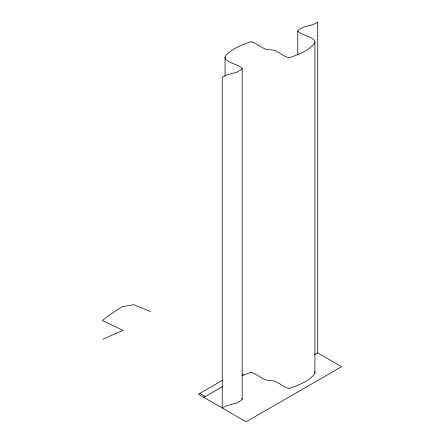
<?xml version="1.0" encoding="UTF-8"?>
<svg xmlns="http://www.w3.org/2000/svg" width="444" height="444" viewBox="0 0 444 444"><rect width="100%" height="100%" fill="white"/><g stroke="black" fill="none" stroke-linecap="round" stroke-linejoin="round"><path stroke-width="0.67" d="M242.18 68.354L241.142 69.686L237.496 71.895A13.242 7.642 0 0 1 236.075 72.477L226.262 75.114L222.25 77.317L222.25 408.019L226.262 405.816L236.075 403.18A13.242 7.642 0 0 0 237.496 402.603L241.142 400.394L242.18 399.062L242.18 68.354C238.051 64.147 230.719 64.025 226.257 59.862A8.83 5.095 0 0 1 225.502 58.863L225.258 58.319A9.713 5.606 0 0 1 225.091 56.616C230.702 48.995 241.059 45.321 249.722 42.058A4.995 2.88 0 0 1 251.465 41.858M297.78 54.734L297.807 30.986L298.979 29.715L302.469 27.622A13.242 7.642 0 0 1 303.89 27.04L313.703 24.403L317.715 22.2L317.715 352.902L314.496 354.812M222.4 380.375L198.385 394.244L246.115 421.8L341.58 366.683L317.715 352.902M203.852 397.402L222.683 386.53M242.407 375.136L243.606 374.447M241.913 375.668L249.722 372.766A4.995 2.88 0 0 1 251.465 372.566M102.919 339.127L122.999 330.392L102.42 320.468L111.866 313.292L122.305 306.687L133.744 304.678L150.649 311.566M251.465 41.88C258.053 43.69 262.981 50.105 270.374 49.806C277.467 49.65 282.09 56.044 288.5 57.637A4.995 2.88 0 0 0 290.232 57.443C298.901 54.218 309.268 50.516 314.863 42.902A9.713 5.606 0 0 0 314.696 41.198L314.457 40.648A8.83 5.095 0 0 0 313.703 39.655C309.24 35.498 301.903 35.381 297.78 31.158M251.465 372.588C258.053 374.392 262.981 380.808 270.374 380.514C277.467 380.353 282.09 386.752 288.5 388.339A4.995 2.88 0 0 0 290.232 388.145C298.901 384.92 309.268 381.224 314.863 373.604A9.713 5.606 0 0 0 314.696 371.9L314.591 371.622M199.872 393.378L205.344 396.536M241.703 398.246L242.18 399.062M314.913 42.363L314.913 373.065M225.053 57.154L225.053 75.874"/></g></svg>
